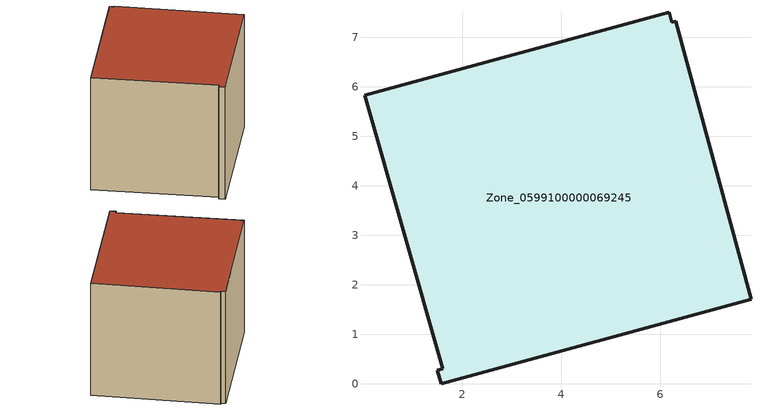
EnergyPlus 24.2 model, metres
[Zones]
Zone_0599100000069245
 floor ground (C_G): 6.18,7.5 6.24,7.3 6.31,7.32 7.83,1.71 1.57,0 1.5,0.28 1.61,0.31 0.03,5.83 z0
 wall outside (C_F): 7.83,1.71 6.31,7.32 6.24,7.3 6.18,7.5 0.03,5.83 1.61,0.31 1.5,0.28 1.57,0 7.83,1.71 z0:5.72
 roof outside (C_R): 6.24,7.3 6.18,7.5 0.03,5.83 1.61,0.31 1.5,0.28 1.57,0 7.83,1.71 6.31,7.32 z5.72
[BUILDING]
Pand.0599100000069245: North Axis=0; Terrain=City; Loads Convergence Tolerance Value=0.04; Temperature Convergence Tolerance Value=0.4; Solar Distribution=FullExterior; Maximum Number of Warmup Days=25; Minimum Number of Warmup Days=1
[Site:Location]
Rotterdam.The.Hague.AP_ZH_NLD Design_Conditions: Latitude=51.96; Longitude=4.45; Time Zone=1; Elevation=-4.5
[SITE:GROUNDTEMPERATURE:BUILDINGSURFACE]
18, 18, 18, 18, 18, 18, 18, 18, 18, 18, 18, 18
[MATERIAL] Thermal Absorptance=0.9; Solar Absorptance=0.7; Visible Absorptance=0.7
Name | Roughness | Thickness | Conductivity | Density | Specific Heat
G.TI.1946-1964 | MediumSmooth | 0.15 | 1 | 540 | 1210
F.TI.1946-1964 | Rough | 0.3 | 0.857143 | 1920 | 840
R.TI.1946-1964 | MediumRough | 0.2 | 0.277778 | 1500 | 1000
[CONSTRUCTION]
C_G: G.TI.1946-1964
C_F: F.TI.1946-1964
C_R: R.TI.1946-1964
[ZONE]
Zone_0599100000069245: Type=1; Multiplier=1; Ceiling Height=Autocalculate; Volume=Autocalculate; Floor Area=autocalculate; Part of Total Floor Area=Yes
[ZONEINFILTRATION:DESIGNFLOWRATE]
Infil_Zone_0599100000069245: Zone or ZoneList or Space or SpaceList=Zone_0599100000069245; Schedule=AlwaysOn; Design Flow Rate Calculation Method=Flow/Area; Flow Rate per Floor Area=0.003; Constant Term Coefficient=1; Temperature Term Coefficient=0; Velocity Term Coefficient=0; Velocity Squared Term Coefficient=0
[HVACTEMPLATE:ZONE:IDEALLOADSAIRSYSTEM]
Zone_0599100000069245: Maximum Heating Supply Air Temperature=50; Minimum Cooling Supply Air Temperature=13; Maximum Heating Supply Air Humidity Ratio=0.0156; Minimum Cooling Supply Air Humidity Ratio=0.0077; Heating Limit=NoLimit; Cooling Limit=NoLimit; Dehumidification Control Type=ConstantSensibleHeatRatio; Cooling Sensible Heat Ratio=0.7; Dehumidification Setpoint=60; Humidification Control Type=None; Humidification Setpoint=30; Outdoor Air Method=None; Outdoor Air Flow Rate per Person=0.00944; Outdoor Air Flow Rate per Zone Floor Area=0; Outdoor Air Flow Rate per Zone=0; Demand Controlled Ventilation Type=None; Outdoor Air Economizer Type=NoEconomizer; Heat Recovery Type=None; Sensible Heat Recovery Effectiveness=0.7; Latent Heat Recovery Effectiveness=0.65
[ZONECONTROL:THERMOSTAT]
ThermostatControl_Zone_0599100000069245: Zone or ZoneList=Zone_0599100000069245; Control Type Schedule=DualSetpointControlType; Control 1=Thermostat_Zone_0599100000069245; Temperature Difference Between Cutout And Setpoint=0
[THERMOSTATSETPOINT:DUALSETPOINT]
Thermostat_Zone_0599100000069245: Heating Setpoint Temperature Schedule=HeatingSetpoint_Zone_0599100000069245; Cooling Setpoint Temperature Schedule=CoolingSetpoint_Zone_0599100000069245
[SCHEDULE:COMPACT]
HeatingSetpoint_Zone_0599100000069245: Through: 12/31, For: AllDays, Until: 24:00, 21
CoolingSetpoint_Zone_0599100000069245: Through: 12/31, For: AllDays, Until: 24:00, 24
DualSetpointControlType: Through: 12/31, For: AllDays, Until: 24:00, 4
AlwaysOn: Through: 12/31, For: AllDays, Until: 24:00, 1
